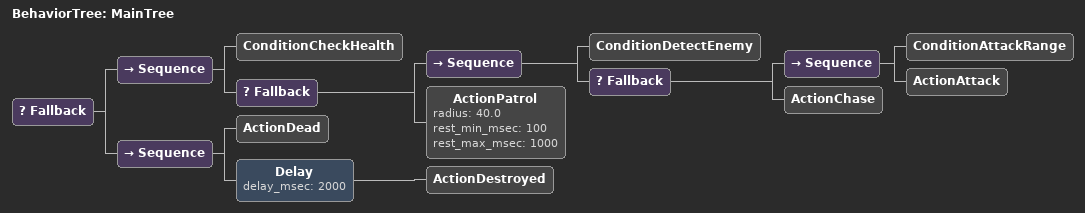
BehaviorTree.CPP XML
<?xml version="1.0" encoding="UTF-8"?>
<root BTCPP_format="4" >

  <BehaviorTree ID="MainTree">
    <Fallback>
      <Sequence>
        <ConditionCheckHealth/>
        <Fallback>
          <Sequence>
            <ConditionDetectEnemy/>
            <Fallback>
              <Sequence>
                <ConditionAttackRange/>
                <ActionAttack/>
              </Sequence>
              <ActionChase/>
            </Fallback>
          </Sequence>
          <ActionPatrol radius="40.0" rest_min_msec="100" rest_max_msec="1000"/>
        </Fallback>
      </Sequence>
      <Sequence>
        <ActionDead/>
        <Delay delay_msec="2000">
          <ActionDestroyed/>
        </Delay>
      </Sequence>
    </Fallback>
  </BehaviorTree>

</root>
